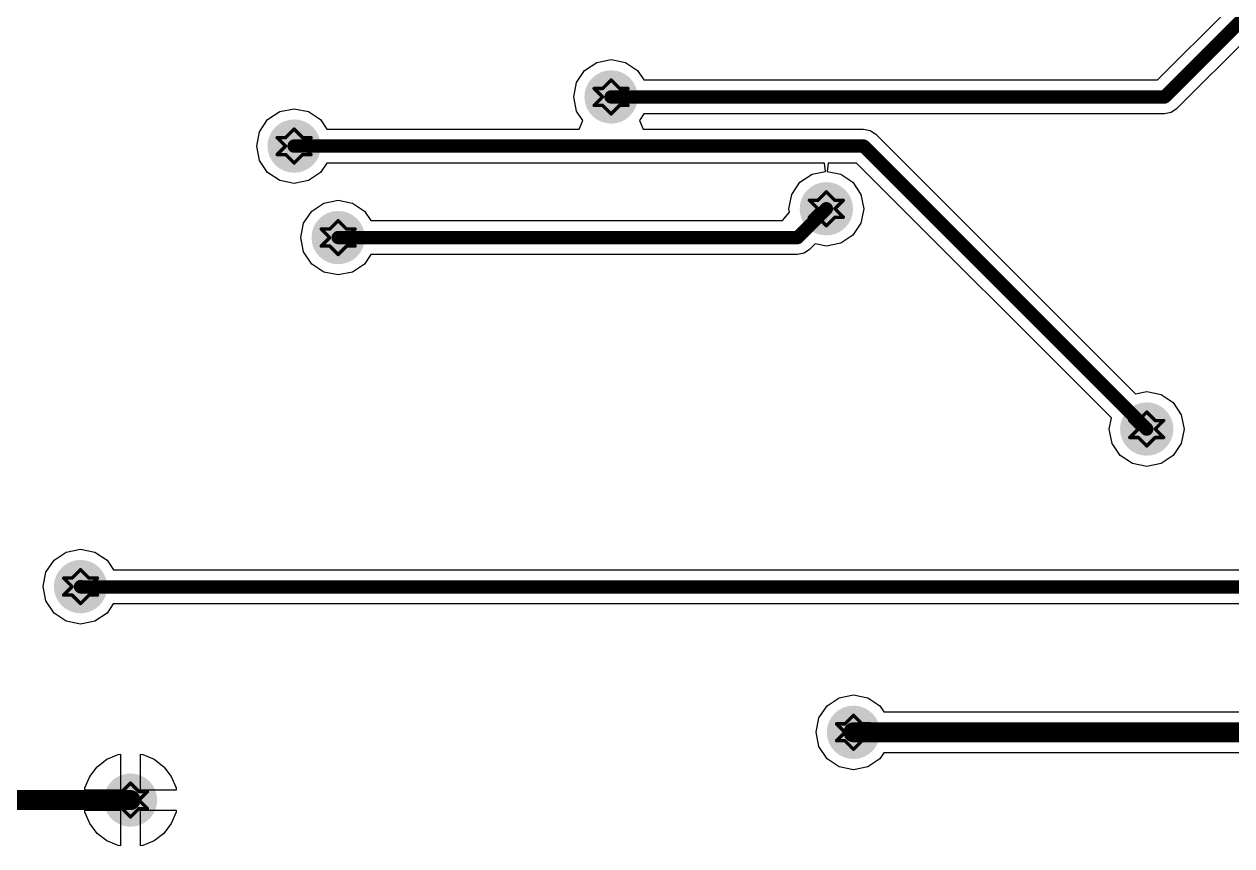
# Paper-space layout 'Лист1' of a CAD drawing. Header units: millimetres. Extents: x 0 to 594, y 0 to 420.
# Drawn here: x 434.93 to 471.09, y 280.01 to 304.62 of the extents above; entities that cross this region are included whole.
import ezdxf

# ---------------------------------------------------------------- set-up
doc = ezdxf.new("R2010")
doc.units = ezdxf.units.MM
doc.layers.add('BottomLayer', color=5, linetype='Continuous')
doc.layers.add('DrillDrawing', color=1, linetype='Continuous')

psp = doc.layouts.new('Лист1')

# ---------------------------------------------------------------- hatches: boundary and pattern name
at = {"layer": 'BottomLayer'}
h = psp.add_hatch(color=5, dxfattribs=at)
edge = h.paths.add_edge_path()
edge.add_arc((452.5020169241639, 302.4402992441284), 0.7991522388059702, 0, 360, ccw=False)
h = psp.add_hatch(color=5, dxfattribs=at)
edge = h.paths.add_edge_path()
edge.add_arc((443.0124646854406, 300.9686574530837), 0.7991522388059702, 0, 360, ccw=False)
h = psp.add_hatch(color=5, dxfattribs=at)
edge = h.paths.add_edge_path()
edge.add_arc((458.9467930435953, 299.0910455127851), 0.7991522388059702, 0, 360, ccw=False)
h = psp.add_hatch(color=5, dxfattribs=at)
edge = h.paths.add_edge_path()
edge.add_arc((444.3318676704826, 298.2283589456209), 0.7991522388059702, 0, 360, ccw=False)
h = psp.add_hatch(color=5, dxfattribs=at)
edge = h.paths.add_edge_path()
edge.add_arc((468.537837819737, 292.494030587412), 0.7991522388059702, 0, 360, ccw=False)
h = psp.add_hatch(color=5, dxfattribs=at)
edge = h.paths.add_edge_path()
edge.add_arc((436.6184348346019, 287.7746276023374), 0.7991522388059702, 0, 360, ccw=False)
h = psp.add_hatch(color=5, dxfattribs=at)
edge = h.paths.add_edge_path()
edge.add_arc((459.7587333421275, 283.4104484978598), 0.7991522388059702, 0, 360, ccw=False)
h = psp.add_hatch(color=5, dxfattribs=at)
edge = h.paths.add_edge_path()
edge.add_arc((438.1140288644988, 281.3805977515911), 0.7991522388059702, 0, 360, ccw=False)

# ---------------------------------------------------------------- linework, layer by layer
for p, q in [((468.8627255806584, 302.9495532739791), (470.924221700059, 305.0110493933821)), ((471.6444127448356, 304.290858348606), (469.4337581179659, 302.0802037217404)), ((451.7098017000624, 303.232514468009), (452.0732718493107, 303.4753759605463)), ((452.0732718493107, 303.4753759605463), (452.5020169239376, 303.5606601396508)), ((452.5020169239376, 303.5606601396508), (452.9307619985645, 303.4753759605463)), ((452.9307619985645, 303.4753759605463), (453.2942321478201, 303.232514468009)), ((451.4669402075176, 302.8690443187552), (451.7098017000624, 303.232514468009)), ((453.2942321478201, 303.232514468009), (453.4832975209517, 302.9495532739791)), ((451.3816560284192, 302.4402992441284), (451.4669402075176, 302.8690443187552)), ((453.4832975209517, 302.9495532739791), (468.8627255806584, 302.9495532739791)), ((451.4669402075176, 302.0115541695015), (451.3816560284192, 302.4402992441284)), ((442.2202494612518, 301.7608726769642), (442.5837196105001, 302.0037341695015)), ((442.5837196105001, 302.0037341695015), (443.012464685127, 302.089018348606)), ((443.012464685127, 302.089018348606), (443.441209759754, 302.0037341695015)), ((443.441209759754, 302.0037341695015), (443.8046799090096, 301.7608726769642)), ((451.6539706552737, 301.7316428262179), (451.4669402075176, 302.0115541695015)), ((453.4832975209517, 301.9310452142776), (453.3500631925942, 301.7316428262179)), ((469.0736625955776, 301.9310452142776), (453.4832975209517, 301.9310452142776)), ((469.2685485657291, 301.9698102889045), (469.0736625955776, 301.9310452142776)), ((469.4337581179659, 302.0802037217404), (469.2685485657291, 301.9698102889045)), ((441.9773879687143, 301.3974025277105), (442.2202494612518, 301.7608726769642)), ((443.8046799090096, 301.7608726769642), (443.9937452821484, 301.4779114829344)), ((451.5425419985638, 301.4779114829344), (451.6539706552737, 301.7316428262179)), ((453.3500631925942, 301.7316428262179), (453.4614918493114, 301.4779114829344)), ((441.8921037896087, 300.9686574530836), (441.9773879687143, 301.3974025277105)), ((443.9937452821484, 301.4779114829344), (451.5425419985638, 301.4779114829344)), ((453.4614918493114, 301.4779114829344), (460.0632109537853, 301.4779114829344)), ((460.0632109537853, 301.4779114829344), (460.2580918493056, 301.4391464083075)), ((460.2580918493056, 301.4391464083075), (460.4233064761736, 301.3287580500985)), ((460.4233064761736, 301.3287580500985), (468.204059311998, 293.5480001396508)), ((441.9773879687143, 300.5399123784567), (441.8921037896087, 300.9686574530836)), ((442.2202494612518, 300.176442229203), (441.9773879687143, 300.5399123784567)), ((443.9937452821484, 300.4594034232329), (443.8046799090096, 300.176442229203)), ((458.8929664761761, 300.4594034232329), (443.9937452821484, 300.4594034232329)), ((458.9179539388585, 300.2056771545761), (458.8929664761761, 300.4594034232329)), ((459.0006196105039, 300.4594034232329), (458.9756321478142, 300.2056771545761)), ((459.8522688642349, 300.4594034232329), (459.0006196105039, 300.4594034232329)), ((467.4838682672214, 292.8278090948747), (459.8522688642349, 300.4594034232329)), ((442.5837196105001, 299.9335807366657), (442.2202494612518, 300.176442229203)), ((443.8046799090096, 300.176442229203), (443.441209759754, 299.9335807366657)), ((458.1545778194575, 299.8832607366657), (458.5180479687131, 300.126122229203)), ((458.5180479687131, 300.126122229203), (458.9179539388585, 300.2056771545761)), ((458.9756321478142, 300.2056771545761), (459.3755381179669, 300.126122229203)), ((459.3755381179669, 300.126122229203), (459.7390082672225, 299.8832607366657)), ((443.012464685127, 299.8482965575612), (442.5837196105001, 299.9335807366657)), ((443.441209759754, 299.9335807366657), (443.012464685127, 299.8482965575612)), ((457.91171632692, 299.5197905874119), (458.1545778194575, 299.8832607366657)), ((459.7390082672225, 299.8832607366657), (459.98186975976, 299.5197905874119)), ((457.8264321478143, 299.0910455127851), (457.91171632692, 299.5197905874119)), ((459.98186975976, 299.5197905874119), (460.0671539388657, 299.0910455127851)), ((443.2967909537854, 298.6571040202478), (443.5396524463229, 299.0205741695015)), ((443.5396524463229, 299.0205741695015), (443.9031225955785, 299.2634356620388)), ((443.9031225955785, 299.2634356620388), (444.3318676702054, 299.3487198411433)), ((444.3318676702054, 299.3487198411433), (444.7606127448323, 299.2634356620388)), ((444.7606127448323, 299.2634356620388), (445.1240828940879, 299.0205741695015)), ((445.1240828940879, 299.0205741695015), (445.3131482672195, 298.7376129754717)), ((457.8462637896098, 298.9913493933821), (457.8264321478143, 299.0910455127851)), ((460.0671539388657, 299.0910455127851), (459.98186975976, 298.6623004381582)), ((443.2115067746797, 298.2283589456209), (443.2967909537854, 298.6571040202478)), ((445.3131482672195, 298.7376129754717), (457.6380315508011, 298.7376129754717)), ((457.6380315508011, 298.7376129754717), (457.8462637896098, 298.9913493933821)), ((459.98186975976, 298.6623004381582), (459.7390082672225, 298.2988302889045)), ((459.7390082672225, 298.2988302889045), (459.3755381179669, 298.0559687963672)), ((443.2967909537854, 297.7996138709941), (443.2115067746797, 298.2283589456209)), ((458.6130196105094, 298.0370759605463), (458.4442070731909, 297.8682634232329)), ((458.94679304334, 297.9706846172627), (458.6130196105094, 298.0370759605463)), ((459.3755381179669, 298.0559687963672), (458.94679304334, 297.9706846172627)), ((443.5396524463229, 297.4361437217403), (443.2967909537854, 297.7996138709941)), ((445.3131482672195, 297.7191049157702), (445.1240828940879, 297.4361437217403)), ((458.0841064761787, 297.7191049157702), (445.3131482672195, 297.7191049157702)), ((458.2789924463229, 297.7578699903971), (458.0841064761787, 297.7191049157702)), ((458.4442070731909, 297.8682634232329), (458.2789924463229, 297.7578699903971)), ((443.9031225955785, 297.193282229203), (443.5396524463229, 297.4361437217403)), ((445.1240828940879, 297.4361437217403), (444.7606127448323, 297.193282229203)), ((444.3318676702054, 297.1079980500985), (443.9031225955785, 297.193282229203)), ((444.7606127448323, 297.193282229203), (444.3318676702054, 297.1079980500985)), ((468.204059311998, 293.5480001396508), (468.5378378194598, 293.6143914829343)), ((468.5378378194598, 293.6143914829343), (468.9665828940867, 293.5291073038299)), ((468.9665828940867, 293.5291073038299), (469.3300530433351, 293.2862458112925)), ((469.3300530433351, 293.2862458112925), (469.5729145358798, 292.9227756620388)), ((469.5729145358798, 292.9227756620388), (469.6581987149782, 292.4940305874119)), ((467.4174769239341, 292.4940305874119), (467.4838682672214, 292.8278090948747)), ((467.5027611030471, 292.0652855127851), (467.4174769239341, 292.4940305874119)), ((469.6581987149782, 292.4940305874119), (469.5729145358798, 292.0652855127851)), ((467.7456225955773, 291.7018153635314), (467.5027611030471, 292.0652855127851)), ((469.5729145358798, 292.0652855127851), (469.3300530433351, 291.7018153635314)), ((468.1090927448329, 291.4589538709941), (467.7456225955773, 291.7018153635314)), ((468.5378378194598, 291.3736696918896), (468.1090927448329, 291.4589538709941)), ((468.9665828940867, 291.4589538709941), (468.5378378194598, 291.3736696918896)), ((469.3300530433351, 291.7018153635314), (468.9665828940867, 291.4589538709941)), ((436.189689759756, 288.8097043187552), (436.6184348343829, 288.8949884978597)), ((436.6184348343829, 288.8949884978597), (437.0471799090099, 288.8097043187552)), ((435.5833581179702, 288.2033726769642), (435.8262196105004, 288.566842826218)), ((435.8262196105004, 288.566842826218), (436.189689759756, 288.8097043187552)), ((437.0471799090099, 288.8097043187552), (437.4106500582654, 288.566842826218)), ((437.4106500582654, 288.566842826218), (437.6071903567733, 288.2726971545762)), ((435.4980739388645, 287.7746276023373), (435.5833581179702, 288.2033726769642)), ((437.6071903567733, 288.2726971545762), (474.7928939388601, 288.2726971545762)), ((435.5833581179702, 287.3458825277105), (435.4980739388645, 287.7746276023373)), ((435.8262196105004, 286.9824123784567), (435.5833581179702, 287.3458825277105)), ((437.5922455806519, 287.2541890948747), (437.4106500582654, 286.9824123784567)), ((474.7928939388601, 287.2541890948747), (437.5922455806519, 287.2541890948747)), ((436.189689759756, 286.7395508859194), (435.8262196105004, 286.9824123784567)), ((436.6184348343829, 286.654266706815), (436.189689759756, 286.7395508859194)), ((437.0471799090099, 286.7395508859194), (436.6184348343829, 286.654266706815)), ((437.4106500582654, 286.9824123784567), (437.0471799090099, 286.7395508859194)), ((458.7236566254303, 283.8391935724866), (458.9665181179678, 284.2026637217404)), ((458.9665181179678, 284.2026637217404), (459.3299882672234, 284.4455252142777)), ((459.3299882672234, 284.4455252142777), (459.7587333418503, 284.5308093933821)), ((459.7587333418503, 284.5308093933821), (460.1874784164772, 284.4455252142777)), ((460.1874784164772, 284.4455252142777), (460.5509485657255, 284.2026637217404)), ((460.5509485657255, 284.2026637217404), (460.6719581179657, 284.0215553635314)), ((458.6383724463246, 283.4104484978597), (458.7236566254303, 283.8391935724866)), ((460.6719581179657, 284.0215553635314), (488.9130685657235, 284.0215553635314)), ((458.7236566254303, 282.9817034232329), (458.6383724463246, 283.4104484978597)), ((437.4087369239367, 282.6021974530836), (437.7489449836373, 282.7431147665164)), ((437.7489449836373, 282.7431147665164), (437.8143467746866, 282.7517264083075)), ((437.8143467746866, 282.7517264083075), (437.8143467746866, 281.6802798411433)), ((438.4137109537858, 281.6802798411433), (438.4137109537858, 282.7517264083075)), ((438.4137109537858, 282.7517264083075), (438.4791127448277, 282.7431147665164)), ((438.4791127448277, 282.7431147665164), (438.8193208045284, 282.6021974530836)), ((458.9665181179678, 282.6182332739791), (458.7236566254303, 282.9817034232329)), ((460.6719581179657, 282.7993416321881), (460.5509485657255, 282.6182332739791)), ((489.1661706552784, 282.7993416321881), (460.6719581179657, 282.7993416321881)), ((437.1165957299033, 282.3780308859194), (437.4087369239367, 282.6021974530836)), ((438.8193208045284, 282.6021974530836), (439.1114619985617, 282.3780308859194)), ((459.3299882672234, 282.3753717814418), (458.9665181179678, 282.6182332739791)), ((460.5509485657255, 282.6182332739791), (460.1874784164772, 282.3753717814418)), ((436.7515118493045, 281.7456816321881), (436.8924291627425, 282.0858896918896)), ((436.8924291627425, 282.0858896918896), (437.1165957299033, 282.3780308859194)), ((439.1114619985617, 282.3780308859194), (439.3356285657298, 282.0858896918896)), ((439.3356285657298, 282.0858896918896), (439.4765458791605, 281.7456816321881)), ((459.7587333418503, 282.2900876023373), (459.3299882672234, 282.3753717814418)), ((460.1874784164772, 282.3753717814418), (459.7587333418503, 282.2900876023373)), ((436.7429002075239, 281.6802798411433), (436.7515118493045, 281.7456816321881)), ((437.8143467746866, 281.6802798411433), (436.7429002075239, 281.6802798411433)), ((439.4851575209484, 281.6802798411433), (438.4137109537858, 281.6802798411433)), ((439.4765458791605, 281.7456816321881), (439.4851575209484, 281.6802798411433)), ((436.7515118493045, 281.0155138709941), (436.7429002075239, 281.0809156620388)), ((436.7429002075239, 281.0809156620388), (437.8143467746866, 281.0809156620388)), ((436.8924291627425, 280.6753058112926), (436.7515118493045, 281.0155138709941)), ((437.8143467746866, 281.0809156620388), (437.8143467746866, 280.0094690948746)), ((438.4137109537858, 280.0094690948746), (438.4137109537858, 281.0809156620388)), ((438.4137109537858, 281.0809156620388), (439.4851575209484, 281.0809156620388)), ((439.4765458791605, 281.0155138709941), (439.3356285657298, 280.6753058112926)), ((439.4851575209484, 281.0809156620388), (439.4765458791605, 281.0155138709941)), ((437.1165957299033, 280.3831646172627), (436.8924291627425, 280.6753058112926)), ((439.3356285657298, 280.6753058112926), (439.1114619985617, 280.3831646172627)), ((437.4087369239367, 280.1589980500985), (437.1165957299033, 280.3831646172627)), ((439.1114619985617, 280.3831646172627), (438.8193208045284, 280.1589980500985)), ((437.7489449836373, 280.0180807366657), (437.4087369239367, 280.1589980500985)), ((437.8143467746866, 280.0094690948746), (437.7489449836373, 280.0180807366657)), ((438.4791127448277, 280.0180807366657), (438.4137109537858, 280.0094690948746)), ((438.8193208045284, 280.1589980500985), (438.4791127448277, 280.0180807366657))]:
    psp.add_line(p, q, dxfattribs=at)
for points, const_width in [([(471.9781861776662, 305.3448228262179), (469.0736625955776, 302.4402992441284)], 0.3995761194029852), ([(469.0736625955776, 302.4402992441284), (452.5020169239376, 302.4402992441284)], 0.3995761194029852), ([(460.0632109537853, 300.9686574530836), (443.012464685127, 300.9686574530836)], 0.3995761194029852), ([(468.5378378194598, 292.4940305874119), (460.0632109537853, 300.9686574530836)], 0.3995761194029852), ([(458.94679304334, 299.0910455127851), (458.0841064761787, 298.2283589456209)], 0.3995761194029852), ([(458.0841064761787, 298.2283589456209), (444.3318676702054, 298.2283589456209)], 0.3995761194029852), ([(436.629619311994, 287.7634431247254), (436.6184348343829, 287.7746276023373)], 0.3995761194029852), ([(475.7741745358742, 287.7634431247254), (436.629619311994, 287.7634431247254)], 0.3995761194029852), ([(489.1661960284125, 283.4104484978597), (459.7587333418503, 283.4104484978597)], 0.5993641791044777), ([(438.1140288642362, 281.3805977515911), (419.2632109537897, 281.3805977515911)], 0.5993641791044777)]:
    psp.add_lwpolyline(points, dxfattribs=dict(at, const_width=const_width))
for points, const_width in [([(452.6019109537826, 302.4402992441284, -1), (452.4021228940853, 302.4402992441284, -1)], 0.1997880597014926), ([(469.1735566254299, 302.4402992441284, -1), (468.9737685657253, 302.4402992441284, -1)], 0.1997880597014926), ([(469.1735566254299, 302.4402992441284, -1), (468.9737685657253, 302.4402992441284, -1)], 0.1997880597014926), ([(443.1123587149793, 300.9686574530836, -1), (442.912570655282, 300.9686574530836, -1)], 0.1997880597014926), ([(460.1631049836376, 300.9686574530836, -1), (459.9633169239403, 300.9686574530836, -1)], 0.1997880597014926), ([(460.1631049836376, 300.9686574530836, -1), (459.9633169239403, 300.9686574530836, -1)], 0.1997880597014926), ([(459.0466870731923, 299.0910455127851, -1), (458.8468990134877, 299.0910455127851, -1)], 0.1997880597014926), ([(444.4317617000577, 298.2283589456209, -1), (444.2319736403531, 298.2283589456209, -1)], 0.1997880597014926), ([(458.1840005060237, 298.2283589456209, -1), (457.9842124463264, 298.2283589456209, -1)], 0.1997880597014926), ([(458.1840005060237, 298.2283589456209, -1), (457.9842124463264, 298.2283589456209, -1)], 0.1997880597014926), ([(468.6377318493121, 292.4940305874119, -1), (468.4379437896075, 292.4940305874119, -1)], 0.1997880597014926), ([(436.7183288642352, 287.7746276023373, -1), (436.5185408045379, 287.7746276023373, -1)], 0.1997880597014926), ([(436.7295133418463, 287.7634431247254, -1), (436.529725282149, 287.7634431247254, -1)], 0.1997880597014926), ([(436.7295133418463, 287.7634431247254, -1), (436.529725282149, 287.7634431247254, -1)], 0.1997880597014926), ([(459.9085718493095, 283.4104484978597, -1), (459.6088948343838, 283.4104484978597, -1)], 0.2996820895522389), ([(438.2638673716954, 281.3805977515911, -1), (437.964190356777, 281.3805977515911, -1)], 0.2996820895522389)]:
    psp.add_lwpolyline(points, format="xyb", close=True, dxfattribs=dict(at, const_width=const_width))
at = {"layer": 'DrillDrawing', "const_width": 0.1014925373134329}
for points in [[(452.5020169239376, 302.9477619306955), (452.2482855806536, 302.694030587412)], [(452.7557482672216, 302.694030587412), (452.5020169239376, 302.9477619306955)], [(452.2482855806536, 302.694030587412), (451.9945542373696, 302.694030587412)], [(452.2482855806536, 302.4402992441284), (451.9945542373696, 302.694030587412)], [(453.0094796105057, 302.694030587412), (452.7557482672216, 302.4402992441284)], [(453.0094796105057, 302.694030587412), (452.7557482672216, 302.694030587412)], [(452.2482855806536, 302.4402992441284), (451.9945542373696, 302.1865679008448)], [(453.0094796105057, 302.1865679008448), (452.7557482672216, 302.4402992441284)], [(452.2482855806536, 302.1865679008448), (451.9945542373696, 302.1865679008448)], [(452.5020169239376, 301.9328365575612), (452.2482855806536, 302.1865679008448)], [(452.7557482672216, 302.1865679008448), (452.5020169239376, 301.9328365575612)], [(453.0094796105057, 302.1865679008448), (452.7557482672216, 302.1865679008448)], [(442.758733341843, 301.2223887963672), (442.5050019985663, 301.2223887963672)], [(442.758733341843, 300.9686574530836), (442.5050019985663, 301.2223887963672)], [(443.012464685127, 301.4761201396507), (442.758733341843, 301.2223887963672)], [(443.2661960284111, 301.2223887963672), (443.012464685127, 301.4761201396507)], [(443.5199273716951, 301.2223887963672), (443.2661960284111, 300.9686574530836)], [(443.5199273716951, 301.2223887963672), (443.2661960284111, 301.2223887963672)], [(442.758733341843, 300.9686574530836), (442.5050019985663, 300.7149261098)], [(443.5199273716951, 300.7149261098), (443.2661960284111, 300.9686574530836)], [(442.758733341843, 300.7149261098), (442.5050019985663, 300.7149261098)], [(443.012464685127, 300.4611947665164), (442.758733341843, 300.7149261098)], [(443.2661960284111, 300.7149261098), (443.012464685127, 300.4611947665164)], [(443.5199273716951, 300.7149261098), (443.2661960284111, 300.7149261098)], [(458.693061700056, 299.3447768560687), (458.439330356772, 299.3447768560687)], [(458.693061700056, 299.0910455127851), (458.439330356772, 299.3447768560687)], [(458.94679304334, 299.5985081993522), (458.693061700056, 299.3447768560687)], [(459.200524386624, 299.3447768560687), (458.94679304334, 299.5985081993522)], [(459.454255729908, 299.3447768560687), (459.200524386624, 299.0910455127851)], [(459.454255729908, 299.3447768560687), (459.200524386624, 299.3447768560687)], [(458.693061700056, 299.0910455127851), (458.439330356772, 298.8373141695016)], [(459.454255729908, 298.8373141695016), (459.200524386624, 299.0910455127851)], [(444.3318676702054, 298.7358216321881), (444.0781363269214, 298.4820902889045)], [(444.5855990134894, 298.4820902889045), (444.3318676702054, 298.7358216321881)], [(458.693061700056, 298.8373141695016), (458.439330356772, 298.8373141695016)], [(458.94679304334, 298.5835828262179), (458.693061700056, 298.8373141695016)], [(459.200524386624, 298.8373141695016), (458.94679304334, 298.5835828262179)], [(459.454255729908, 298.8373141695016), (459.200524386624, 298.8373141695016)], [(444.0781363269214, 298.4820902889045), (443.8244049836374, 298.4820902889045)], [(444.0781363269214, 298.2283589456209), (443.8244049836374, 298.4820902889045)], [(444.8393303567734, 298.4820902889045), (444.5855990134894, 298.2283589456209)], [(444.8393303567734, 298.4820902889045), (444.5855990134894, 298.4820902889045)], [(444.0781363269214, 298.2283589456209), (443.8244049836374, 297.9746276023373)], [(444.0781363269214, 297.9746276023373), (443.8244049836374, 297.9746276023373)], [(444.3318676702054, 297.7208962590537), (444.0781363269214, 297.9746276023373)], [(444.5855990134894, 297.9746276023373), (444.3318676702054, 297.7208962590537)], [(444.8393303567734, 297.9746276023373), (444.5855990134894, 298.2283589456209)], [(444.8393303567734, 297.9746276023373), (444.5855990134894, 297.9746276023373)], [(468.5378378194598, 293.0014932739791), (468.2841064761758, 292.7477619306955)], [(468.7915691627438, 292.7477619306955), (468.5378378194598, 293.0014932739791)], [(468.2841064761758, 292.7477619306955), (468.0303751328918, 292.7477619306955)], [(468.2841064761758, 292.4940305874119), (468.0303751328918, 292.7477619306955)], [(468.2841064761758, 292.4940305874119), (468.0303751328918, 292.2402992441284)], [(469.0453005060278, 292.7477619306955), (468.7915691627438, 292.4940305874119)], [(469.0453005060278, 292.7477619306955), (468.7915691627438, 292.7477619306955)], [(469.0453005060278, 292.2402992441284), (468.7915691627438, 292.4940305874119)], [(468.2841064761758, 292.2402992441284), (468.0303751328918, 292.2402992441284)], [(468.5378378194598, 291.9865679008448), (468.2841064761758, 292.2402992441284)], [(468.7915691627438, 292.2402992441284), (468.5378378194598, 291.9865679008448)], [(469.0453005060278, 292.2402992441284), (468.7915691627438, 292.2402992441284)], [(436.6184348343829, 288.2820902889045), (436.3647034910989, 288.0283589456209)], [(436.8721661776669, 288.0283589456209), (436.6184348343829, 288.2820902889045)], [(436.3647034910989, 288.0283589456209), (436.1109721478149, 288.0283589456209)], [(436.3647034910989, 287.7746276023373), (436.1109721478149, 288.0283589456209)], [(436.3647034910989, 287.7746276023373), (436.1109721478149, 287.5208962590538)], [(437.125897520951, 288.0283589456209), (436.8721661776669, 287.7746276023373)], [(437.125897520951, 288.0283589456209), (436.8721661776669, 288.0283589456209)], [(437.125897520951, 287.5208962590538), (436.8721661776669, 287.7746276023373)], [(436.3647034910989, 287.5208962590538), (436.1109721478149, 287.5208962590538)], [(436.6184348343829, 287.2671649157701), (436.3647034910989, 287.5208962590538)], [(436.8721661776669, 287.5208962590538), (436.6184348343829, 287.2671649157701)], [(437.125897520951, 287.5208962590538), (436.8721661776669, 287.5208962590538)], [(459.7587333418503, 283.9179111844269), (459.5050019985663, 283.6641798411433)], [(460.0124646851343, 283.6641798411433), (459.7587333418503, 283.9179111844269)], [(459.5050019985663, 283.6641798411433), (459.2512706552823, 283.6641798411433)], [(459.5050019985663, 283.4104484978597), (459.2512706552823, 283.6641798411433)], [(460.2661960284111, 283.6641798411433), (460.0124646851343, 283.4104484978597)], [(460.2661960284111, 283.6641798411433), (460.0124646851343, 283.6641798411433)], [(459.5050019985663, 283.4104484978597), (459.2512706552823, 283.1567171545761)], [(459.5050019985663, 283.1567171545761), (459.2512706552823, 283.1567171545761)], [(459.7587333418503, 282.9029858112926), (459.5050019985663, 283.1567171545761)], [(460.0124646851343, 283.1567171545761), (459.7587333418503, 282.9029858112926)], [(460.2661960284111, 283.1567171545761), (460.0124646851343, 283.4104484978597)], [(460.2661960284111, 283.1567171545761), (460.0124646851343, 283.1567171545761)], [(437.8602975209521, 281.6343290948747), (437.6065661776681, 281.6343290948747)], [(437.8602975209521, 281.3805977515911), (437.6065661776681, 281.6343290948747)], [(438.1140288642362, 281.8880604381582), (437.8602975209521, 281.6343290948747)], [(438.3677602075202, 281.6343290948747), (438.1140288642362, 281.8880604381582)], [(438.6214915508042, 281.6343290948747), (438.3677602075202, 281.3805977515911)], [(438.6214915508042, 281.6343290948747), (438.3677602075202, 281.6343290948747)], [(437.8602975209521, 281.3805977515911), (437.6065661776681, 281.1268664083075)], [(438.6214915508042, 281.1268664083075), (438.3677602075202, 281.3805977515911)], [(437.8602975209521, 281.1268664083075), (437.6065661776681, 281.1268664083075)], [(438.1140288642362, 280.8731350650239), (437.8602975209521, 281.1268664083075)], [(438.3677602075202, 281.1268664083075), (438.1140288642362, 280.8731350650239)], [(438.6214915508042, 281.1268664083075), (438.3677602075202, 281.1268664083075)]]:
    psp.add_lwpolyline(points, dxfattribs=at)
at = {"layer": 'DrillDrawing', "const_width": 0.05074626865671643}
for points in [[(452.5273900582631, 302.9477619306955, -1), (452.4766437896049, 302.9477619306955, -1)], [(452.5273900582631, 302.9477619306955, -1), (452.4766437896049, 302.9477619306955, -1)], [(452.0199273716951, 302.694030587412, -1), (451.9691811030441, 302.694030587412, -1)], [(452.0199273716951, 302.694030587412, -1), (451.9691811030441, 302.694030587412, -1)], [(452.2736587149791, 302.694030587412, -1), (452.2229124463281, 302.694030587412, -1)], [(452.2736587149791, 302.694030587412, -1), (452.2229124463281, 302.694030587412, -1)], [(452.7811214015471, 302.694030587412, -1), (452.7303751328889, 302.694030587412, -1)], [(452.7811214015471, 302.694030587412, -1), (452.7303751328889, 302.694030587412, -1)], [(453.0348527448311, 302.694030587412, -1), (452.9841064761729, 302.694030587412, -1)], [(453.0348527448311, 302.694030587412, -1), (452.9841064761729, 302.694030587412, -1)], [(452.2736587149791, 302.4402992441284, -1), (452.2229124463281, 302.4402992441284, -1)], [(452.2736587149791, 302.4402992441284, -1), (452.2229124463281, 302.4402992441284, -1)], [(452.7811214015471, 302.4402992441284, -1), (452.7303751328889, 302.4402992441284, -1)], [(452.7811214015471, 302.4402992441284, -1), (452.7303751328889, 302.4402992441284, -1)], [(452.0199273716951, 302.1865679008448, -1), (451.9691811030441, 302.1865679008448, -1)], [(452.0199273716951, 302.1865679008448, -1), (451.9691811030441, 302.1865679008448, -1)], [(452.2736587149791, 302.1865679008448, -1), (452.2229124463281, 302.1865679008448, -1)], [(452.2736587149791, 302.1865679008448, -1), (452.2229124463281, 302.1865679008448, -1)], [(452.5273900582631, 301.9328365575612, -1), (452.4766437896049, 301.9328365575612, -1)], [(452.5273900582631, 301.9328365575612, -1), (452.4766437896049, 301.9328365575612, -1)], [(452.7811214015471, 302.1865679008448, -1), (452.7303751328889, 302.1865679008448, -1)], [(452.7811214015471, 302.1865679008448, -1), (452.7303751328889, 302.1865679008448, -1)], [(453.0348527448311, 302.1865679008448, -1), (452.9841064761729, 302.1865679008448, -1)], [(453.0348527448311, 302.1865679008448, -1), (452.9841064761729, 302.1865679008448, -1)], [(442.5303751328918, 301.2223887963672, -1), (442.4796288642335, 301.2223887963672, -1)], [(442.5303751328918, 301.2223887963672, -1), (442.4796288642335, 301.2223887963672, -1)], [(442.7841064761758, 301.2223887963672, -1), (442.7333602075175, 301.2223887963672, -1)], [(442.7841064761758, 301.2223887963672, -1), (442.7333602075175, 301.2223887963672, -1)], [(443.0378378194598, 301.4761201396507, -1), (442.9870915508016, 301.4761201396507, -1)], [(443.0378378194598, 301.4761201396507, -1), (442.9870915508016, 301.4761201396507, -1)], [(443.2915691627438, 301.2223887963672, -1), (443.2408228940856, 301.2223887963672, -1)], [(443.2915691627438, 301.2223887963672, -1), (443.2408228940856, 301.2223887963672, -1)], [(443.5453005060206, 301.2223887963672, -1), (443.4945542373696, 301.2223887963672, -1)], [(443.5453005060206, 301.2223887963672, -1), (443.4945542373696, 301.2223887963672, -1)], [(442.7841064761758, 300.9686574530836, -1), (442.7333602075175, 300.9686574530836, -1)], [(442.7841064761758, 300.9686574530836, -1), (442.7333602075175, 300.9686574530836, -1)], [(443.2915691627438, 300.9686574530836, -1), (443.2408228940856, 300.9686574530836, -1)], [(443.2915691627438, 300.9686574530836, -1), (443.2408228940856, 300.9686574530836, -1)], [(442.5303751328918, 300.7149261098, -1), (442.4796288642335, 300.7149261098, -1)], [(442.5303751328918, 300.7149261098, -1), (442.4796288642335, 300.7149261098, -1)], [(442.7841064761758, 300.7149261098, -1), (442.7333602075175, 300.7149261098, -1)], [(442.7841064761758, 300.7149261098, -1), (442.7333602075175, 300.7149261098, -1)], [(443.0378378194598, 300.4611947665164, -1), (442.9870915508016, 300.4611947665164, -1)], [(443.0378378194598, 300.4611947665164, -1), (442.9870915508016, 300.4611947665164, -1)], [(443.2915691627438, 300.7149261098, -1), (443.2408228940856, 300.7149261098, -1)], [(443.2915691627438, 300.7149261098, -1), (443.2408228940856, 300.7149261098, -1)], [(443.5453005060206, 300.7149261098, -1), (443.4945542373696, 300.7149261098, -1)], [(443.5453005060206, 300.7149261098, -1), (443.4945542373696, 300.7149261098, -1)], [(458.4647034911047, 299.3447768560687, -1), (458.4139572224392, 299.3447768560687, -1)], [(458.4647034911047, 299.3447768560687, -1), (458.4139572224392, 299.3447768560687, -1)], [(458.7184348343887, 299.3447768560687, -1), (458.6676885657232, 299.3447768560687, -1)], [(458.7184348343887, 299.3447768560687, -1), (458.6676885657232, 299.3447768560687, -1)], [(458.9721661776728, 299.5985081993522, -1), (458.9214199090072, 299.5985081993522, -1)], [(458.9721661776728, 299.5985081993522, -1), (458.9214199090072, 299.5985081993522, -1)], [(459.2258975209568, 299.3447768560687, -1), (459.1751512522912, 299.3447768560687, -1)], [(459.2258975209568, 299.3447768560687, -1), (459.1751512522912, 299.3447768560687, -1)], [(459.4796288642335, 299.3447768560687, -1), (459.4288825955825, 299.3447768560687, -1)], [(459.4796288642335, 299.3447768560687, -1), (459.4288825955825, 299.3447768560687, -1)], [(458.7184348343887, 299.0910455127851, -1), (458.6676885657232, 299.0910455127851, -1)], [(458.7184348343887, 299.0910455127851, -1), (458.6676885657232, 299.0910455127851, -1)], [(459.2258975209568, 299.0910455127851, -1), (459.1751512522912, 299.0910455127851, -1)], [(459.2258975209568, 299.0910455127851, -1), (459.1751512522912, 299.0910455127851, -1)], [(444.3572408045382, 298.7358216321881, -1), (444.3064945358799, 298.7358216321881, -1)], [(444.3572408045382, 298.7358216321881, -1), (444.3064945358799, 298.7358216321881, -1)], [(458.4647034911047, 298.8373141695016, -1), (458.4139572224392, 298.8373141695016, -1)], [(458.4647034911047, 298.8373141695016, -1), (458.4139572224392, 298.8373141695016, -1)], [(458.7184348343887, 298.8373141695016, -1), (458.6676885657232, 298.8373141695016, -1)], [(458.7184348343887, 298.8373141695016, -1), (458.6676885657232, 298.8373141695016, -1)], [(459.2258975209568, 298.8373141695016, -1), (459.1751512522912, 298.8373141695016, -1)], [(459.2258975209568, 298.8373141695016, -1), (459.1751512522912, 298.8373141695016, -1)], [(459.4796288642335, 298.8373141695016, -1), (459.4288825955825, 298.8373141695016, -1)], [(459.4796288642335, 298.8373141695016, -1), (459.4288825955825, 298.8373141695016, -1)], [(443.8497781179701, 298.4820902889045, -1), (443.7990318493046, 298.4820902889045, -1)], [(443.8497781179701, 298.4820902889045, -1), (443.7990318493046, 298.4820902889045, -1)], [(444.1035094612541, 298.4820902889045, -1), (444.0527631925959, 298.4820902889045, -1)], [(444.1035094612541, 298.4820902889045, -1), (444.0527631925959, 298.4820902889045, -1)], [(444.6109721478222, 298.4820902889045, -1), (444.5602258791639, 298.4820902889045, -1)], [(444.6109721478222, 298.4820902889045, -1), (444.5602258791639, 298.4820902889045, -1)], [(444.8647034910989, 298.4820902889045, -1), (444.8139572224479, 298.4820902889045, -1)], [(444.8647034910989, 298.4820902889045, -1), (444.8139572224479, 298.4820902889045, -1)], [(458.9721661776728, 298.5835828262179, -1), (458.9214199090072, 298.5835828262179, -1)], [(458.9721661776728, 298.5835828262179, -1), (458.9214199090072, 298.5835828262179, -1)], [(443.8497781179701, 297.9746276023373, -1), (443.7990318493046, 297.9746276023373, -1)], [(443.8497781179701, 297.9746276023373, -1), (443.7990318493046, 297.9746276023373, -1)], [(444.1035094612541, 298.2283589456209, -1), (444.0527631925959, 298.2283589456209, -1)], [(444.1035094612541, 298.2283589456209, -1), (444.0527631925959, 298.2283589456209, -1)], [(444.1035094612541, 297.9746276023373, -1), (444.0527631925959, 297.9746276023373, -1)], [(444.1035094612541, 297.9746276023373, -1), (444.0527631925959, 297.9746276023373, -1)], [(444.6109721478222, 298.2283589456209, -1), (444.5602258791639, 298.2283589456209, -1)], [(444.6109721478222, 298.2283589456209, -1), (444.5602258791639, 298.2283589456209, -1)], [(444.6109721478222, 297.9746276023373, -1), (444.5602258791639, 297.9746276023373, -1)], [(444.6109721478222, 297.9746276023373, -1), (444.5602258791639, 297.9746276023373, -1)], [(444.8647034910989, 297.9746276023373, -1), (444.8139572224479, 297.9746276023373, -1)], [(444.8647034910989, 297.9746276023373, -1), (444.8139572224479, 297.9746276023373, -1)], [(444.3572408045382, 297.7208962590537, -1), (444.3064945358799, 297.7208962590537, -1)], [(444.3572408045382, 297.7208962590537, -1), (444.3064945358799, 297.7208962590537, -1)], [(468.5632109537853, 293.0014932739791, -1), (468.5124646851343, 293.0014932739791, -1)], [(468.5632109537853, 293.0014932739791, -1), (468.5124646851343, 293.0014932739791, -1)], [(468.0557482672245, 292.7477619306955, -1), (468.0050019985663, 292.7477619306955, -1)], [(468.0557482672245, 292.7477619306955, -1), (468.0050019985663, 292.7477619306955, -1)], [(468.3094796105013, 292.7477619306955, -1), (468.2587333418503, 292.7477619306955, -1)], [(468.3094796105013, 292.7477619306955, -1), (468.2587333418503, 292.7477619306955, -1)], [(468.3094796105013, 292.4940305874119, -1), (468.2587333418503, 292.4940305874119, -1)], [(468.3094796105013, 292.4940305874119, -1), (468.2587333418503, 292.4940305874119, -1)], [(468.8169422970693, 292.7477619306955, -1), (468.7661960284183, 292.7477619306955, -1)], [(468.8169422970693, 292.7477619306955, -1), (468.7661960284183, 292.7477619306955, -1)], [(468.8169422970693, 292.4940305874119, -1), (468.7661960284183, 292.4940305874119, -1)], [(468.8169422970693, 292.4940305874119, -1), (468.7661960284183, 292.4940305874119, -1)], [(469.0706736403533, 292.7477619306955, -1), (469.0199273717024, 292.7477619306955, -1)], [(469.0706736403533, 292.7477619306955, -1), (469.0199273717024, 292.7477619306955, -1)], [(468.0557482672245, 292.2402992441284, -1), (468.0050019985663, 292.2402992441284, -1)], [(468.0557482672245, 292.2402992441284, -1), (468.0050019985663, 292.2402992441284, -1)], [(468.3094796105013, 292.2402992441284, -1), (468.2587333418503, 292.2402992441284, -1)], [(468.3094796105013, 292.2402992441284, -1), (468.2587333418503, 292.2402992441284, -1)], [(468.8169422970693, 292.2402992441284, -1), (468.7661960284183, 292.2402992441284, -1)], [(468.8169422970693, 292.2402992441284, -1), (468.7661960284183, 292.2402992441284, -1)], [(469.0706736403533, 292.2402992441284, -1), (469.0199273717024, 292.2402992441284, -1)], [(469.0706736403533, 292.2402992441284, -1), (469.0199273717024, 292.2402992441284, -1)], [(468.5632109537853, 291.9865679008448, -1), (468.5124646851343, 291.9865679008448, -1)], [(468.5632109537853, 291.9865679008448, -1), (468.5124646851343, 291.9865679008448, -1)], [(436.6438079687157, 288.2820902889045, -1), (436.5930617000574, 288.2820902889045, -1)], [(436.6438079687157, 288.2820902889045, -1), (436.5930617000574, 288.2820902889045, -1)], [(436.1363452821477, 288.0283589456209, -1), (436.0855990134894, 288.0283589456209, -1)], [(436.1363452821477, 288.0283589456209, -1), (436.0855990134894, 288.0283589456209, -1)], [(436.3900766254317, 288.0283589456209, -1), (436.3393303567734, 288.0283589456209, -1)], [(436.3900766254317, 288.0283589456209, -1), (436.3393303567734, 288.0283589456209, -1)], [(436.3900766254317, 287.7746276023373, -1), (436.3393303567734, 287.7746276023373, -1)], [(436.3900766254317, 287.7746276023373, -1), (436.3393303567734, 287.7746276023373, -1)], [(436.8975393119924, 288.0283589456209, -1), (436.8467930433414, 288.0283589456209, -1)], [(436.8975393119924, 288.0283589456209, -1), (436.8467930433414, 288.0283589456209, -1)], [(436.8975393119924, 287.7746276023373, -1), (436.8467930433414, 287.7746276023373, -1)], [(436.8975393119924, 287.7746276023373, -1), (436.8467930433414, 287.7746276023373, -1)], [(437.1512706552764, 288.0283589456209, -1), (437.1005243866255, 288.0283589456209, -1)], [(437.1512706552764, 288.0283589456209, -1), (437.1005243866255, 288.0283589456209, -1)], [(436.1363452821477, 287.5208962590538, -1), (436.0855990134894, 287.5208962590538, -1)], [(436.1363452821477, 287.5208962590538, -1), (436.0855990134894, 287.5208962590538, -1)], [(436.3900766254317, 287.5208962590538, -1), (436.3393303567734, 287.5208962590538, -1)], [(436.3900766254317, 287.5208962590538, -1), (436.3393303567734, 287.5208962590538, -1)], [(436.8975393119924, 287.5208962590538, -1), (436.8467930433414, 287.5208962590538, -1)], [(436.8975393119924, 287.5208962590538, -1), (436.8467930433414, 287.5208962590538, -1)], [(437.1512706552764, 287.5208962590538, -1), (437.1005243866255, 287.5208962590538, -1)], [(437.1512706552764, 287.5208962590538, -1), (437.1005243866255, 287.5208962590538, -1)], [(436.6438079687157, 287.2671649157701, -1), (436.5930617000574, 287.2671649157701, -1)], [(436.6438079687157, 287.2671649157701, -1), (436.5930617000574, 287.2671649157701, -1)], [(459.7841064761758, 283.9179111844269, -1), (459.7333602075175, 283.9179111844269, -1)], [(459.7841064761758, 283.9179111844269, -1), (459.7333602075175, 283.9179111844269, -1)], [(459.2766437896078, 283.6641798411433, -1), (459.2258975209568, 283.6641798411433, -1)], [(459.2766437896078, 283.6641798411433, -1), (459.2258975209568, 283.6641798411433, -1)], [(459.5303751328918, 283.6641798411433, -1), (459.4796288642335, 283.6641798411433, -1)], [(459.5303751328918, 283.6641798411433, -1), (459.4796288642335, 283.6641798411433, -1)], [(460.0378378194598, 283.6641798411433, -1), (459.9870915508016, 283.6641798411433, -1)], [(460.0378378194598, 283.6641798411433, -1), (459.9870915508016, 283.6641798411433, -1)], [(460.2915691627438, 283.6641798411433, -1), (460.2408228940856, 283.6641798411433, -1)], [(460.2915691627438, 283.6641798411433, -1), (460.2408228940856, 283.6641798411433, -1)], [(459.2766437896078, 283.1567171545761, -1), (459.2258975209568, 283.1567171545761, -1)], [(459.2766437896078, 283.1567171545761, -1), (459.2258975209568, 283.1567171545761, -1)], [(459.5303751328918, 283.4104484978597, -1), (459.4796288642335, 283.4104484978597, -1)], [(459.5303751328918, 283.4104484978597, -1), (459.4796288642335, 283.4104484978597, -1)], [(459.5303751328918, 283.1567171545761, -1), (459.4796288642335, 283.1567171545761, -1)], [(459.5303751328918, 283.1567171545761, -1), (459.4796288642335, 283.1567171545761, -1)], [(460.0378378194598, 283.4104484978597, -1), (459.9870915508016, 283.4104484978597, -1)], [(460.0378378194598, 283.4104484978597, -1), (459.9870915508016, 283.4104484978597, -1)], [(460.0378378194598, 283.1567171545761, -1), (459.9870915508016, 283.1567171545761, -1)], [(460.0378378194598, 283.1567171545761, -1), (459.9870915508016, 283.1567171545761, -1)], [(460.2915691627438, 283.1567171545761, -1), (460.2408228940856, 283.1567171545761, -1)], [(460.2915691627438, 283.1567171545761, -1), (460.2408228940856, 283.1567171545761, -1)], [(459.7841064761758, 282.9029858112926, -1), (459.7333602075175, 282.9029858112926, -1)], [(459.7841064761758, 282.9029858112926, -1), (459.7333602075175, 282.9029858112926, -1)], [(437.6319393120009, 281.6343290948747, -1), (437.5811930433354, 281.6343290948747, -1)], [(437.6319393120009, 281.6343290948747, -1), (437.5811930433354, 281.6343290948747, -1)], [(437.8856706552849, 281.6343290948747, -1), (437.8349243866194, 281.6343290948747, -1)], [(437.8856706552849, 281.6343290948747, -1), (437.8349243866194, 281.6343290948747, -1)], [(438.1394019985689, 281.8880604381582, -1), (438.0886557299034, 281.8880604381582, -1)], [(438.1394019985689, 281.8880604381582, -1), (438.0886557299034, 281.8880604381582, -1)], [(438.3931333418457, 281.6343290948747, -1), (438.3423870731874, 281.6343290948747, -1)], [(438.3931333418457, 281.6343290948747, -1), (438.3423870731874, 281.6343290948747, -1)], [(438.6468646851297, 281.6343290948747, -1), (438.5961184164787, 281.6343290948747, -1)], [(438.6468646851297, 281.6343290948747, -1), (438.5961184164787, 281.6343290948747, -1)], [(437.8856706552849, 281.3805977515911, -1), (437.8349243866194, 281.3805977515911, -1)], [(437.8856706552849, 281.3805977515911, -1), (437.8349243866194, 281.3805977515911, -1)], [(438.3931333418457, 281.3805977515911, -1), (438.3423870731874, 281.3805977515911, -1)], [(438.3931333418457, 281.3805977515911, -1), (438.3423870731874, 281.3805977515911, -1)], [(437.6319393120009, 281.1268664083075, -1), (437.5811930433354, 281.1268664083075, -1)], [(437.6319393120009, 281.1268664083075, -1), (437.5811930433354, 281.1268664083075, -1)], [(437.8856706552849, 281.1268664083075, -1), (437.8349243866194, 281.1268664083075, -1)], [(437.8856706552849, 281.1268664083075, -1), (437.8349243866194, 281.1268664083075, -1)], [(438.3931333418457, 281.1268664083075, -1), (438.3423870731874, 281.1268664083075, -1)], [(438.3931333418457, 281.1268664083075, -1), (438.3423870731874, 281.1268664083075, -1)], [(438.6468646851297, 281.1268664083075, -1), (438.5961184164787, 281.1268664083075, -1)], [(438.6468646851297, 281.1268664083075, -1), (438.5961184164787, 281.1268664083075, -1)], [(438.1394019985689, 280.8731350650239, -1), (438.0886557299034, 280.8731350650239, -1)], [(438.1394019985689, 280.8731350650239, -1), (438.0886557299034, 280.8731350650239, -1)]]:
    psp.add_lwpolyline(points, format="xyb", close=True, dxfattribs=at)

doc.saveas('drawing.dxf')
